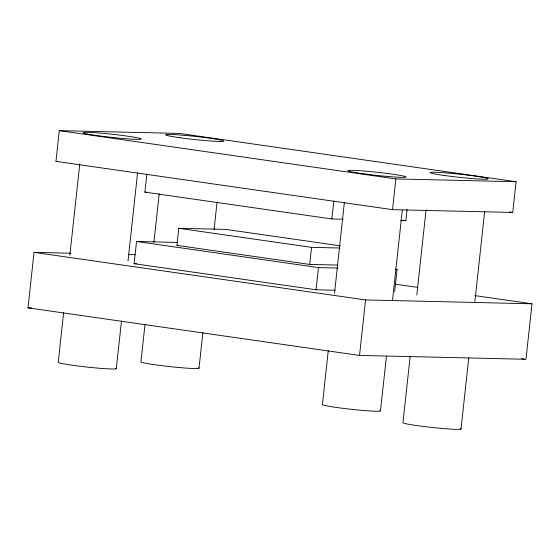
<?xml version="1.0" encoding="UTF-8"?>
<svg xmlns="http://www.w3.org/2000/svg" width="560" height="560" viewBox="0 0 560 560"><rect width="100%" height="100%" fill="white"/><g stroke="black" fill="none" stroke-linecap="round" stroke-linejoin="round"><path stroke-width="0.84" d="M474.866 295.603L532 303.8L525.973 359.289L359.527 355.425L28 307.853L34.027 252.364L70.63 253.218M55.965 161.364L59.304 130.634L179.508 133.427L516.075 181.72L512.736 212.45L392.532 209.664L55.965 161.364L57.708 161.406M63.616 312.683L58.233 362.264A29.239 1.582 6.2 0 0 89.684 367.332A29.239 1.582 6.2 0 0 115.675 368.221M69.853 255.269L79.779 163.94M116.305 368.704L121.499 320.866M128.023 260.841L137.564 172.991M335.279 290.227L316.071 289.779L134.12 263.676L136.535 241.479L177.583 242.431M343.189 219.233L331.877 218.967L144.9 192.136L146.846 174.209M144.991 324.541L140.945 361.816A29.239 1.582 6.2 0 0 172.396 366.877A29.239 1.582 6.2 0 0 198.387 367.773M153.937 242.207L159.208 193.669M337.533 265.069L309.694 264.425L176.946 245.378L178.794 228.298L225.771 229.39L340.424 245.84M199.017 368.256L202.874 332.717M214.081 229.579L217 202.713M309.694 264.425L311.549 247.352L339.388 247.996M316.071 289.779L318.479 267.589L337.694 268.03M331.877 218.967L333.823 201.04M328.272 350.595L322.42 404.509A29.239 1.582 6.2 0 0 353.864 409.577A29.239 1.582 6.2 0 0 379.855 410.466M334.509 293.202L344.337 202.769M359.527 355.425L365.561 299.936L532 303.8M392.532 209.664L395.871 178.927L516.075 181.72M380.485 410.949L386.442 356.167M392.581 299.642L402.311 210.084M394.667 291.606L397.075 269.409L395.353 269.164M400.631 220.563L405.853 220.682L407.057 209.587M410.123 356.629L402.955 422.639A29.239 1.582 6.2 0 0 434.399 427.7A29.239 1.582 6.2 0 0 460.39 428.596M416.822 294.966L426.069 209.853M461.02 429.079L468.762 357.861M474.894 301.406L484.701 211.085M144.9 192.136L146.636 192.178M176.946 245.378L178.682 245.413M128.142 254.548L135.114 254.709M395.332 269.367L397.075 269.409M134.12 263.676L136.745 263.732M28 307.853L31.486 307.937M59.304 130.634L395.871 178.927M509.278 211.953L512.736 212.45M403.256 220.311L405.853 220.682M178.794 228.298L311.549 247.352M136.535 241.479L318.479 267.589M395.234 284.172L417.739 287.406M34.027 252.364L365.561 299.936M521.647 358.666L524.244 359.037M96.495 135.478A29.239 1.582 6.2 0 0 141.253 139.062A29.239 1.582 6.2 0 0 98.896 132.986A29.239 1.582 6.2 0 0 96.495 135.478M443.443 175.364A29.239 1.582 6.2 0 0 488.194 178.948A29.239 1.582 6.2 0 0 445.844 172.872A29.239 1.582 6.2 0 0 443.443 175.364M361.144 173.453A29.239 1.582 6.2 0 0 405.902 177.037A29.239 1.582 6.2 0 0 363.545 170.961A29.239 1.582 6.2 0 0 361.144 173.453M178.927 137.592A29.239 1.582 6.2 0 0 223.685 141.176A29.239 1.582 6.2 0 0 181.335 135.1A29.239 1.582 6.2 0 0 178.927 137.592"/></g></svg>
